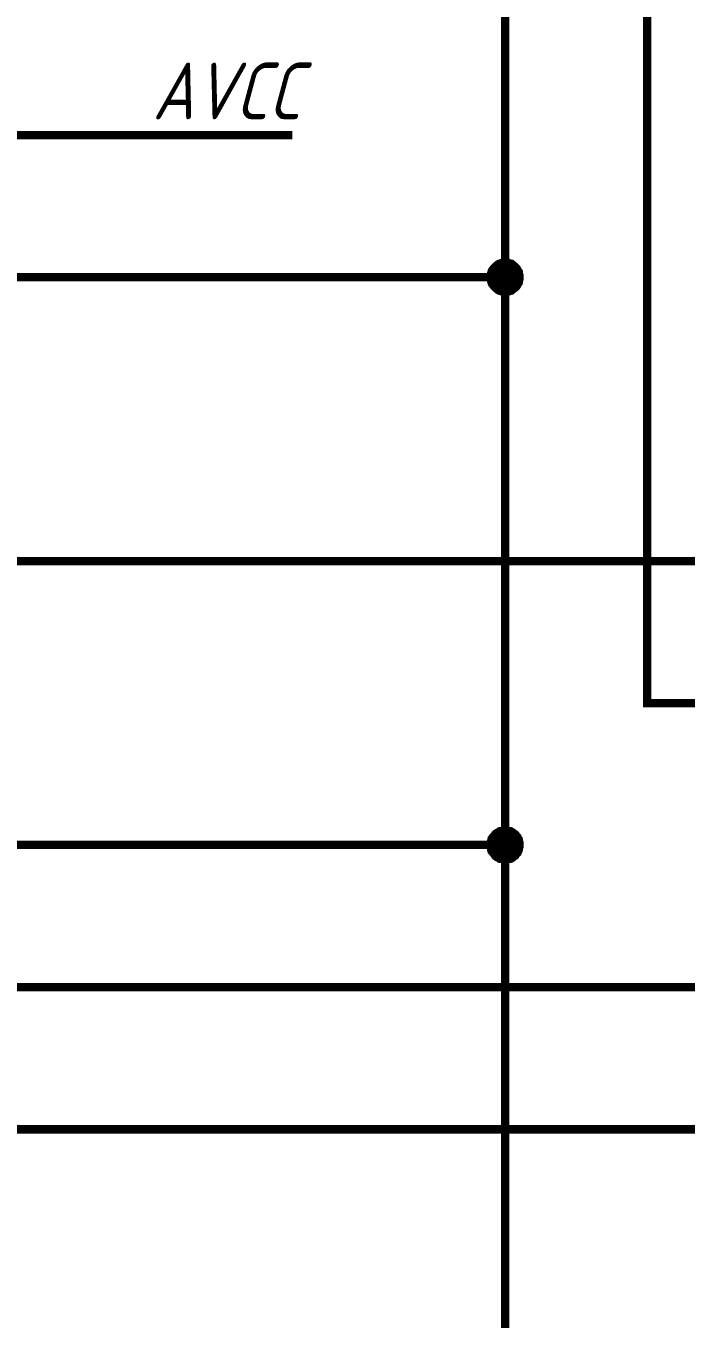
# Model space of a CAD drawing. Extents: x 260 to 1101, y 70 to 664.
# Drawn here: x 639.7 to 662.95, y 335.09 to 380.64 of the extents above; entities that cross this region are included whole.
import ezdxf

# ---------------------------------------------------------------- set-up
doc = ezdxf.new("R2010")
doc.units = 0
doc.header["$MEASUREMENT"] = 0
doc.layers.add('Sheet', color=255, linetype='CONTINUOUS')
doc.styles.add('GOST type A0', font='', dxfattribs={"oblique": 15, "height": 3.5})
doc.styles.get('GOST type A0').set_extended_font_data('GOST type A')

msp = doc.modelspace()

# ---------------------------------------------------------------- linework, layer by layer
at = {"layer": 'Sheet'}
for points, const_width in [([(569.112, 371.789), (569.112, 371.789), (566.612, 371.789), (566.612, 361.785), (741.551, 361.785), (741.551, 549.29), (766.536, 549.29)], 0.3), ([(569.127, 376.791), (569.127, 376.791), (561.612, 376.791), (561.612, 341.778), (746.551, 341.778), (746.551, 521.78), (844.005, 521.78), (844.005, 521.78)], 0.3), ([(844.005, 516.778), (844.005, 516.778), (731.551, 516.778), (731.551, 346.78), (551.612, 346.78), (551.612, 381.792), (569.127, 381.792), (569.127, 381.792)], 0.3), ([(656.582, 351.797), (634.081, 351.797), (556.612, 351.797), (556.612, 406.786), (569.112, 406.786), (569.112, 406.786)], 0.3), ([(919.006, 331.775), (926.49, 331.775), (926.49, 356.783), (661.582, 356.783), (661.582, 406.77), (619.097, 406.77)], 0.3), ([(679.066, 396.782), (656.582, 396.782), (656.582, 371.789), (656.582, 351.797), (656.582, 336.792)], 0.3), ([(619.097, 376.791), (619.097, 376.791), (649.081, 376.791)], 0.3), ([(656.069, 371.789), (656.069, 371.82), (656.069, 371.835), (656.069, 371.866), (656.085, 371.898), (656.085, 371.913), (656.1, 371.944), (656.1, 371.96), (656.116, 371.991), (656.116, 372.006), (656.131, 372.037), (656.147, 372.053), (656.162, 372.068), (656.178, 372.099), (656.193, 372.115), (656.209, 372.131), (656.224, 372.146), (656.24, 372.162), (656.255, 372.177), (656.271, 372.193), (656.302, 372.208), (656.318, 372.224), (656.333, 372.239), (656.364, 372.255), (656.38, 372.255), (656.411, 372.27), (656.426, 372.27), (656.457, 372.286), (656.473, 372.286), (656.504, 372.301), (656.535, 372.301), (656.55, 372.301), (656.582, 372.301)], 0.3), ([(656.069, 371.789), (656.069, 371.82), (656.069, 371.835), (656.069, 371.866), (656.085, 371.898), (656.085, 371.913), (656.1, 371.944), (656.1, 371.96), (656.116, 371.991), (656.116, 372.006), (656.131, 372.037), (656.147, 372.053), (656.162, 372.068), (656.178, 372.099), (656.193, 372.115), (656.209, 372.131), (656.224, 372.146), (656.24, 372.162), (656.255, 372.177), (656.271, 372.193), (656.302, 372.208), (656.318, 372.224), (656.333, 372.239), (656.364, 372.255), (656.38, 372.255), (656.411, 372.27), (656.426, 372.27), (656.457, 372.286), (656.473, 372.286), (656.504, 372.301), (656.535, 372.301), (656.55, 372.301), (656.582, 372.301)], 0.3), ([(656.069, 371.789), (656.069, 371.82), (656.069, 371.835), (656.069, 371.866), (656.085, 371.898), (656.085, 371.913), (656.1, 371.944), (656.1, 371.96), (656.116, 371.991), (656.116, 372.006), (656.131, 372.037), (656.147, 372.053), (656.162, 372.068), (656.178, 372.099), (656.193, 372.115), (656.209, 372.131), (656.224, 372.146), (656.24, 372.162), (656.255, 372.177), (656.271, 372.193), (656.302, 372.208), (656.318, 372.224), (656.333, 372.239), (656.364, 372.255), (656.38, 372.255), (656.411, 372.27), (656.426, 372.27), (656.457, 372.286), (656.473, 372.286), (656.504, 372.301), (656.535, 372.301), (656.55, 372.301), (656.582, 372.301)], 0.3), ([(656.069, 371.789), (656.069, 371.82), (656.069, 371.835), (656.069, 371.866), (656.085, 371.898), (656.085, 371.913), (656.1, 371.944), (656.1, 371.96), (656.116, 371.991), (656.116, 372.006), (656.131, 372.037), (656.147, 372.053), (656.162, 372.068), (656.178, 372.099), (656.193, 372.115), (656.209, 372.131), (656.224, 372.146), (656.24, 372.162), (656.255, 372.177), (656.271, 372.193), (656.302, 372.208), (656.318, 372.224), (656.333, 372.239), (656.364, 372.255), (656.38, 372.255), (656.411, 372.27), (656.426, 372.27), (656.457, 372.286), (656.473, 372.286), (656.504, 372.301), (656.535, 372.301), (656.55, 372.301), (656.582, 372.301)], 0.3), ([(656.069, 371.789), (656.069, 371.82), (656.069, 371.835), (656.069, 371.866), (656.085, 371.898), (656.085, 371.913), (656.1, 371.944), (656.1, 371.96), (656.116, 371.991), (656.116, 372.006), (656.131, 372.037), (656.147, 372.053), (656.162, 372.068), (656.178, 372.099), (656.193, 372.115), (656.209, 372.131), (656.224, 372.146), (656.24, 372.162), (656.255, 372.177), (656.271, 372.193), (656.302, 372.208), (656.318, 372.224), (656.333, 372.239), (656.364, 372.255), (656.38, 372.255), (656.411, 372.27), (656.426, 372.27), (656.457, 372.286), (656.473, 372.286), (656.504, 372.301), (656.535, 372.301), (656.55, 372.301), (656.582, 372.301)], 0.0991), ([(656.069, 371.789), (656.069, 371.82), (656.069, 371.835), (656.069, 371.866), (656.085, 371.898), (656.085, 371.913), (656.1, 371.944), (656.1, 371.96), (656.116, 371.991), (656.116, 372.006), (656.131, 372.037), (656.147, 372.053), (656.162, 372.068), (656.178, 372.099), (656.193, 372.115), (656.209, 372.131), (656.224, 372.146), (656.24, 372.162), (656.255, 372.177), (656.271, 372.193), (656.302, 372.208), (656.318, 372.224), (656.333, 372.239), (656.364, 372.255), (656.38, 372.255), (656.411, 372.27), (656.426, 372.27), (656.457, 372.286), (656.473, 372.286), (656.504, 372.301), (656.535, 372.301), (656.55, 372.301), (656.582, 372.301)], 0.0991), ([(656.069, 371.789), (656.069, 371.82), (656.069, 371.835), (656.069, 371.866), (656.085, 371.898), (656.085, 371.913), (656.1, 371.944), (656.1, 371.96), (656.116, 371.991), (656.116, 372.006), (656.131, 372.037), (656.147, 372.053), (656.162, 372.068), (656.178, 372.099), (656.193, 372.115), (656.209, 372.131), (656.224, 372.146), (656.24, 372.162), (656.255, 372.177), (656.271, 372.193), (656.302, 372.208), (656.318, 372.224), (656.333, 372.239), (656.364, 372.255), (656.38, 372.255), (656.411, 372.27), (656.426, 372.27), (656.457, 372.286), (656.473, 372.286), (656.504, 372.301), (656.535, 372.301), (656.55, 372.301), (656.582, 372.301)], 0.0991), ([(656.069, 371.789), (656.069, 371.82), (656.069, 371.835), (656.069, 371.866), (656.085, 371.898), (656.085, 371.913), (656.1, 371.944), (656.1, 371.96), (656.116, 371.991), (656.116, 372.006), (656.131, 372.037), (656.147, 372.053), (656.162, 372.068), (656.178, 372.099), (656.193, 372.115), (656.209, 372.131), (656.224, 372.146), (656.24, 372.162), (656.255, 372.177), (656.271, 372.193), (656.302, 372.208), (656.318, 372.224), (656.333, 372.239), (656.364, 372.255), (656.38, 372.255), (656.411, 372.27), (656.426, 372.27), (656.457, 372.286), (656.473, 372.286), (656.504, 372.301), (656.535, 372.301), (656.55, 372.301), (656.582, 372.301)], 0.0991), ([(656.582, 372.301), (656.582, 372.301)], 0.3), ([(656.582, 372.301), (656.613, 372.301), (656.628, 372.301), (656.659, 372.301), (656.69, 372.286), (656.706, 372.286), (656.737, 372.27), (656.752, 372.27), (656.783, 372.255), (656.799, 372.255), (656.814, 372.239), (656.846, 372.224), (656.861, 372.208), (656.877, 372.193), (656.892, 372.177), (656.923, 372.162), (656.939, 372.146), (656.954, 372.131), (656.97, 372.115), (656.985, 372.099), (657.001, 372.068), (657.001, 372.053), (657.016, 372.037), (657.032, 372.006), (657.047, 371.991), (657.047, 371.96), (657.063, 371.944), (657.063, 371.913), (657.063, 371.898), (657.078, 371.866), (657.078, 371.835), (657.078, 371.82), (657.078, 371.789)], 0.3), ([(656.582, 372.301), (656.582, 372.301)], 0.3), ([(656.582, 372.301), (656.613, 372.301), (656.628, 372.301), (656.659, 372.301), (656.69, 372.286), (656.706, 372.286), (656.737, 372.27), (656.752, 372.27), (656.783, 372.255), (656.799, 372.255), (656.814, 372.239), (656.846, 372.224), (656.861, 372.208), (656.877, 372.193), (656.892, 372.177), (656.923, 372.162), (656.939, 372.146), (656.954, 372.131), (656.97, 372.115), (656.985, 372.099), (657.001, 372.068), (657.001, 372.053), (657.016, 372.037), (657.032, 372.006), (657.047, 371.991), (657.047, 371.96), (657.063, 371.944), (657.063, 371.913), (657.063, 371.898), (657.078, 371.866), (657.078, 371.835), (657.078, 371.82), (657.078, 371.789)], 0.3), ([(656.582, 372.301), (656.582, 372.301)], 0.3), ([(656.582, 372.301), (656.613, 372.301), (656.628, 372.301), (656.659, 372.301), (656.69, 372.286), (656.706, 372.286), (656.737, 372.27), (656.752, 372.27), (656.783, 372.255), (656.799, 372.255), (656.814, 372.239), (656.846, 372.224), (656.861, 372.208), (656.877, 372.193), (656.892, 372.177), (656.923, 372.162), (656.939, 372.146), (656.954, 372.131), (656.97, 372.115), (656.985, 372.099), (657.001, 372.068), (657.001, 372.053), (657.016, 372.037), (657.032, 372.006), (657.047, 371.991), (657.047, 371.96), (657.063, 371.944), (657.063, 371.913), (657.063, 371.898), (657.078, 371.866), (657.078, 371.835), (657.078, 371.82), (657.078, 371.789)], 0.3), ([(656.582, 372.301), (656.582, 372.301)], 0.3), ([(656.582, 372.301), (656.613, 372.301), (656.628, 372.301), (656.659, 372.301), (656.69, 372.286), (656.706, 372.286), (656.737, 372.27), (656.752, 372.27), (656.783, 372.255), (656.799, 372.255), (656.814, 372.239), (656.846, 372.224), (656.861, 372.208), (656.877, 372.193), (656.892, 372.177), (656.923, 372.162), (656.939, 372.146), (656.954, 372.131), (656.97, 372.115), (656.985, 372.099), (657.001, 372.068), (657.001, 372.053), (657.016, 372.037), (657.032, 372.006), (657.047, 371.991), (657.047, 371.96), (657.063, 371.944), (657.063, 371.913), (657.063, 371.898), (657.078, 371.866), (657.078, 371.835), (657.078, 371.82), (657.078, 371.789)], 0.3), ([(656.582, 372.301), (656.582, 372.301)], 0.0991), ([(656.582, 372.301), (656.613, 372.301), (656.628, 372.301), (656.659, 372.301), (656.69, 372.286), (656.706, 372.286), (656.737, 372.27), (656.752, 372.27), (656.783, 372.255), (656.799, 372.255), (656.814, 372.239), (656.846, 372.224), (656.861, 372.208), (656.877, 372.193), (656.892, 372.177), (656.923, 372.162), (656.939, 372.146), (656.954, 372.131), (656.97, 372.115), (656.985, 372.099), (657.001, 372.068), (657.001, 372.053), (657.016, 372.037), (657.032, 372.006), (657.047, 371.991), (657.047, 371.96), (657.063, 371.944), (657.063, 371.913), (657.063, 371.898), (657.078, 371.866), (657.078, 371.835), (657.078, 371.82), (657.078, 371.789)], 0.0991), ([(656.582, 372.301), (656.582, 372.301)], 0.0991), ([(656.582, 372.301), (656.613, 372.301), (656.628, 372.301), (656.659, 372.301), (656.69, 372.286), (656.706, 372.286), (656.737, 372.27), (656.752, 372.27), (656.783, 372.255), (656.799, 372.255), (656.814, 372.239), (656.846, 372.224), (656.861, 372.208), (656.877, 372.193), (656.892, 372.177), (656.923, 372.162), (656.939, 372.146), (656.954, 372.131), (656.97, 372.115), (656.985, 372.099), (657.001, 372.068), (657.001, 372.053), (657.016, 372.037), (657.032, 372.006), (657.047, 371.991), (657.047, 371.96), (657.063, 371.944), (657.063, 371.913), (657.063, 371.898), (657.078, 371.866), (657.078, 371.835), (657.078, 371.82), (657.078, 371.789)], 0.0991), ([(656.582, 372.301), (656.582, 372.301)], 0.0991), ([(656.582, 372.301), (656.613, 372.301), (656.628, 372.301), (656.659, 372.301), (656.69, 372.286), (656.706, 372.286), (656.737, 372.27), (656.752, 372.27), (656.783, 372.255), (656.799, 372.255), (656.814, 372.239), (656.846, 372.224), (656.861, 372.208), (656.877, 372.193), (656.892, 372.177), (656.923, 372.162), (656.939, 372.146), (656.954, 372.131), (656.97, 372.115), (656.985, 372.099), (657.001, 372.068), (657.001, 372.053), (657.016, 372.037), (657.032, 372.006), (657.047, 371.991), (657.047, 371.96), (657.063, 371.944), (657.063, 371.913), (657.063, 371.898), (657.078, 371.866), (657.078, 371.835), (657.078, 371.82), (657.078, 371.789)], 0.0991), ([(656.582, 372.301), (656.582, 372.301)], 0.0991), ([(656.582, 372.301), (656.613, 372.301), (656.628, 372.301), (656.659, 372.301), (656.69, 372.286), (656.706, 372.286), (656.737, 372.27), (656.752, 372.27), (656.783, 372.255), (656.799, 372.255), (656.814, 372.239), (656.846, 372.224), (656.861, 372.208), (656.877, 372.193), (656.892, 372.177), (656.923, 372.162), (656.939, 372.146), (656.954, 372.131), (656.97, 372.115), (656.985, 372.099), (657.001, 372.068), (657.001, 372.053), (657.016, 372.037), (657.032, 372.006), (657.047, 371.991), (657.047, 371.96), (657.063, 371.944), (657.063, 371.913), (657.063, 371.898), (657.078, 371.866), (657.078, 371.835), (657.078, 371.82), (657.078, 371.789)], 0.0991), ([(619.097, 371.789), (619.097, 371.789), (656.582, 371.789)], 0.3), ([(656.582, 371.276), (656.55, 371.276), (656.535, 371.276), (656.504, 371.276), (656.473, 371.292), (656.457, 371.292), (656.426, 371.307), (656.411, 371.307), (656.38, 371.323), (656.364, 371.323), (656.333, 371.338), (656.318, 371.354), (656.302, 371.369), (656.271, 371.385), (656.255, 371.4), (656.24, 371.416), (656.224, 371.432), (656.209, 371.447), (656.193, 371.463), (656.178, 371.478), (656.162, 371.509), (656.147, 371.525), (656.131, 371.54), (656.116, 371.571), (656.116, 371.587), (656.1, 371.618), (656.1, 371.633), (656.085, 371.665), (656.085, 371.68), (656.069, 371.711), (656.069, 371.742), (656.069, 371.758), (656.069, 371.789)], 0.3), ([(656.069, 371.789), (656.069, 371.789)], 0.3), ([(656.582, 371.276), (656.55, 371.276), (656.535, 371.276), (656.504, 371.276), (656.473, 371.292), (656.457, 371.292), (656.426, 371.307), (656.411, 371.307), (656.38, 371.323), (656.364, 371.323), (656.333, 371.338), (656.318, 371.354), (656.302, 371.369), (656.271, 371.385), (656.255, 371.4), (656.24, 371.416), (656.224, 371.432), (656.209, 371.447), (656.193, 371.463), (656.178, 371.478), (656.162, 371.509), (656.147, 371.525), (656.131, 371.54), (656.116, 371.571), (656.116, 371.587), (656.1, 371.618), (656.1, 371.633), (656.085, 371.665), (656.085, 371.68), (656.069, 371.711), (656.069, 371.742), (656.069, 371.758), (656.069, 371.789)], 0.3), ([(656.069, 371.789), (656.069, 371.789)], 0.3), ([(656.582, 371.276), (656.55, 371.276), (656.535, 371.276), (656.504, 371.276), (656.473, 371.292), (656.457, 371.292), (656.426, 371.307), (656.411, 371.307), (656.38, 371.323), (656.364, 371.323), (656.333, 371.338), (656.318, 371.354), (656.302, 371.369), (656.271, 371.385), (656.255, 371.4), (656.24, 371.416), (656.224, 371.432), (656.209, 371.447), (656.193, 371.463), (656.178, 371.478), (656.162, 371.509), (656.147, 371.525), (656.131, 371.54), (656.116, 371.571), (656.116, 371.587), (656.1, 371.618), (656.1, 371.633), (656.085, 371.665), (656.085, 371.68), (656.069, 371.711), (656.069, 371.742), (656.069, 371.758), (656.069, 371.789)], 0.3), ([(656.069, 371.789), (656.069, 371.789)], 0.3), ([(656.582, 371.276), (656.55, 371.276), (656.535, 371.276), (656.504, 371.276), (656.473, 371.292), (656.457, 371.292), (656.426, 371.307), (656.411, 371.307), (656.38, 371.323), (656.364, 371.323), (656.333, 371.338), (656.318, 371.354), (656.302, 371.369), (656.271, 371.385), (656.255, 371.4), (656.24, 371.416), (656.224, 371.432), (656.209, 371.447), (656.193, 371.463), (656.178, 371.478), (656.162, 371.509), (656.147, 371.525), (656.131, 371.54), (656.116, 371.571), (656.116, 371.587), (656.1, 371.618), (656.1, 371.633), (656.085, 371.665), (656.085, 371.68), (656.069, 371.711), (656.069, 371.742), (656.069, 371.758), (656.069, 371.789)], 0.3), ([(656.069, 371.789), (656.069, 371.789)], 0.3), ([(656.582, 371.276), (656.55, 371.276), (656.535, 371.276), (656.504, 371.276), (656.473, 371.292), (656.457, 371.292), (656.426, 371.307), (656.411, 371.307), (656.38, 371.323), (656.364, 371.323), (656.333, 371.338), (656.318, 371.354), (656.302, 371.369), (656.271, 371.385), (656.255, 371.4), (656.24, 371.416), (656.224, 371.432), (656.209, 371.447), (656.193, 371.463), (656.178, 371.478), (656.162, 371.509), (656.147, 371.525), (656.131, 371.54), (656.116, 371.571), (656.116, 371.587), (656.1, 371.618), (656.1, 371.633), (656.085, 371.665), (656.085, 371.68), (656.069, 371.711), (656.069, 371.742), (656.069, 371.758), (656.069, 371.789)], 0.0991), ([(656.069, 371.789), (656.069, 371.789)], 0.0991), ([(656.582, 371.276), (656.55, 371.276), (656.535, 371.276), (656.504, 371.276), (656.473, 371.292), (656.457, 371.292), (656.426, 371.307), (656.411, 371.307), (656.38, 371.323), (656.364, 371.323), (656.333, 371.338), (656.318, 371.354), (656.302, 371.369), (656.271, 371.385), (656.255, 371.4), (656.24, 371.416), (656.224, 371.432), (656.209, 371.447), (656.193, 371.463), (656.178, 371.478), (656.162, 371.509), (656.147, 371.525), (656.131, 371.54), (656.116, 371.571), (656.116, 371.587), (656.1, 371.618), (656.1, 371.633), (656.085, 371.665), (656.085, 371.68), (656.069, 371.711), (656.069, 371.742), (656.069, 371.758), (656.069, 371.789)], 0.0991), ([(656.069, 371.789), (656.069, 371.789)], 0.0991), ([(656.582, 371.276), (656.55, 371.276), (656.535, 371.276), (656.504, 371.276), (656.473, 371.292), (656.457, 371.292), (656.426, 371.307), (656.411, 371.307), (656.38, 371.323), (656.364, 371.323), (656.333, 371.338), (656.318, 371.354), (656.302, 371.369), (656.271, 371.385), (656.255, 371.4), (656.24, 371.416), (656.224, 371.432), (656.209, 371.447), (656.193, 371.463), (656.178, 371.478), (656.162, 371.509), (656.147, 371.525), (656.131, 371.54), (656.116, 371.571), (656.116, 371.587), (656.1, 371.618), (656.1, 371.633), (656.085, 371.665), (656.085, 371.68), (656.069, 371.711), (656.069, 371.742), (656.069, 371.758), (656.069, 371.789)], 0.0991), ([(656.069, 371.789), (656.069, 371.789)], 0.0991), ([(656.582, 371.276), (656.55, 371.276), (656.535, 371.276), (656.504, 371.276), (656.473, 371.292), (656.457, 371.292), (656.426, 371.307), (656.411, 371.307), (656.38, 371.323), (656.364, 371.323), (656.333, 371.338), (656.318, 371.354), (656.302, 371.369), (656.271, 371.385), (656.255, 371.4), (656.24, 371.416), (656.224, 371.432), (656.209, 371.447), (656.193, 371.463), (656.178, 371.478), (656.162, 371.509), (656.147, 371.525), (656.131, 371.54), (656.116, 371.571), (656.116, 371.587), (656.1, 371.618), (656.1, 371.633), (656.085, 371.665), (656.085, 371.68), (656.069, 371.711), (656.069, 371.742), (656.069, 371.758), (656.069, 371.789)], 0.0991), ([(656.069, 371.789), (656.069, 371.789)], 0.0991), ([(657.078, 371.789), (657.078, 371.758), (657.078, 371.742), (657.078, 371.711), (657.063, 371.68), (657.063, 371.665), (657.063, 371.633), (657.047, 371.618), (657.047, 371.587), (657.032, 371.571), (657.016, 371.54), (657.001, 371.525), (657.001, 371.509), (656.985, 371.478), (656.97, 371.463), (656.954, 371.447), (656.939, 371.432), (656.923, 371.416), (656.892, 371.4), (656.877, 371.385), (656.861, 371.369), (656.846, 371.354), (656.814, 371.338), (656.799, 371.323), (656.783, 371.323), (656.752, 371.307), (656.737, 371.307), (656.706, 371.292), (656.69, 371.292), (656.659, 371.276), (656.628, 371.276), (656.613, 371.276), (656.582, 371.276)], 0.3), ([(657.078, 371.789), (657.078, 371.758), (657.078, 371.742), (657.078, 371.711), (657.063, 371.68), (657.063, 371.665), (657.063, 371.633), (657.047, 371.618), (657.047, 371.587), (657.032, 371.571), (657.016, 371.54), (657.001, 371.525), (657.001, 371.509), (656.985, 371.478), (656.97, 371.463), (656.954, 371.447), (656.939, 371.432), (656.923, 371.416), (656.892, 371.4), (656.877, 371.385), (656.861, 371.369), (656.846, 371.354), (656.814, 371.338), (656.799, 371.323), (656.783, 371.323), (656.752, 371.307), (656.737, 371.307), (656.706, 371.292), (656.69, 371.292), (656.659, 371.276), (656.628, 371.276), (656.613, 371.276), (656.582, 371.276)], 0.3), ([(657.078, 371.789), (657.078, 371.758), (657.078, 371.742), (657.078, 371.711), (657.063, 371.68), (657.063, 371.665), (657.063, 371.633), (657.047, 371.618), (657.047, 371.587), (657.032, 371.571), (657.016, 371.54), (657.001, 371.525), (657.001, 371.509), (656.985, 371.478), (656.97, 371.463), (656.954, 371.447), (656.939, 371.432), (656.923, 371.416), (656.892, 371.4), (656.877, 371.385), (656.861, 371.369), (656.846, 371.354), (656.814, 371.338), (656.799, 371.323), (656.783, 371.323), (656.752, 371.307), (656.737, 371.307), (656.706, 371.292), (656.69, 371.292), (656.659, 371.276), (656.628, 371.276), (656.613, 371.276), (656.582, 371.276)], 0.3), ([(657.078, 371.789), (657.078, 371.758), (657.078, 371.742), (657.078, 371.711), (657.063, 371.68), (657.063, 371.665), (657.063, 371.633), (657.047, 371.618), (657.047, 371.587), (657.032, 371.571), (657.016, 371.54), (657.001, 371.525), (657.001, 371.509), (656.985, 371.478), (656.97, 371.463), (656.954, 371.447), (656.939, 371.432), (656.923, 371.416), (656.892, 371.4), (656.877, 371.385), (656.861, 371.369), (656.846, 371.354), (656.814, 371.338), (656.799, 371.323), (656.783, 371.323), (656.752, 371.307), (656.737, 371.307), (656.706, 371.292), (656.69, 371.292), (656.659, 371.276), (656.628, 371.276), (656.613, 371.276), (656.582, 371.276)], 0.3), ([(657.078, 371.789), (657.078, 371.758), (657.078, 371.742), (657.078, 371.711), (657.063, 371.68), (657.063, 371.665), (657.063, 371.633), (657.047, 371.618), (657.047, 371.587), (657.032, 371.571), (657.016, 371.54), (657.001, 371.525), (657.001, 371.509), (656.985, 371.478), (656.97, 371.463), (656.954, 371.447), (656.939, 371.432), (656.923, 371.416), (656.892, 371.4), (656.877, 371.385), (656.861, 371.369), (656.846, 371.354), (656.814, 371.338), (656.799, 371.323), (656.783, 371.323), (656.752, 371.307), (656.737, 371.307), (656.706, 371.292), (656.69, 371.292), (656.659, 371.276), (656.628, 371.276), (656.613, 371.276), (656.582, 371.276)], 0.0991), ([(657.078, 371.789), (657.078, 371.758), (657.078, 371.742), (657.078, 371.711), (657.063, 371.68), (657.063, 371.665), (657.063, 371.633), (657.047, 371.618), (657.047, 371.587), (657.032, 371.571), (657.016, 371.54), (657.001, 371.525), (657.001, 371.509), (656.985, 371.478), (656.97, 371.463), (656.954, 371.447), (656.939, 371.432), (656.923, 371.416), (656.892, 371.4), (656.877, 371.385), (656.861, 371.369), (656.846, 371.354), (656.814, 371.338), (656.799, 371.323), (656.783, 371.323), (656.752, 371.307), (656.737, 371.307), (656.706, 371.292), (656.69, 371.292), (656.659, 371.276), (656.628, 371.276), (656.613, 371.276), (656.582, 371.276)], 0.0991), ([(657.078, 371.789), (657.078, 371.758), (657.078, 371.742), (657.078, 371.711), (657.063, 371.68), (657.063, 371.665), (657.063, 371.633), (657.047, 371.618), (657.047, 371.587), (657.032, 371.571), (657.016, 371.54), (657.001, 371.525), (657.001, 371.509), (656.985, 371.478), (656.97, 371.463), (656.954, 371.447), (656.939, 371.432), (656.923, 371.416), (656.892, 371.4), (656.877, 371.385), (656.861, 371.369), (656.846, 371.354), (656.814, 371.338), (656.799, 371.323), (656.783, 371.323), (656.752, 371.307), (656.737, 371.307), (656.706, 371.292), (656.69, 371.292), (656.659, 371.276), (656.628, 371.276), (656.613, 371.276), (656.582, 371.276)], 0.0991), ([(657.078, 371.789), (657.078, 371.758), (657.078, 371.742), (657.078, 371.711), (657.063, 371.68), (657.063, 371.665), (657.063, 371.633), (657.047, 371.618), (657.047, 371.587), (657.032, 371.571), (657.016, 371.54), (657.001, 371.525), (657.001, 371.509), (656.985, 371.478), (656.97, 371.463), (656.954, 371.447), (656.939, 371.432), (656.923, 371.416), (656.892, 371.4), (656.877, 371.385), (656.861, 371.369), (656.846, 371.354), (656.814, 371.338), (656.799, 371.323), (656.783, 371.323), (656.752, 371.307), (656.737, 371.307), (656.706, 371.292), (656.69, 371.292), (656.659, 371.276), (656.628, 371.276), (656.613, 371.276), (656.582, 371.276)], 0.0991), ([(657.078, 371.789), (657.078, 371.789), (657.078, 371.789), (657.078, 371.789), (657.078, 371.789), (657.078, 371.789), (657.078, 371.789), (657.078, 371.789), (657.078, 371.789), (657.078, 371.789), (657.078, 371.789), (657.078, 371.789), (657.078, 371.789), (657.078, 371.789), (657.078, 371.789), (657.078, 371.789), (657.078, 371.789), (657.078, 371.789), (657.078, 371.789), (657.078, 371.789), (657.078, 371.789), (657.078, 371.789), (657.078, 371.789), (657.078, 371.789), (657.078, 371.789), (657.078, 371.789), (657.078, 371.789), (657.078, 371.789), (657.078, 371.789), (657.078, 371.789), (657.078, 371.789), (657.078, 371.789), (657.078, 371.789)], 0.3), ([(657.078, 371.789), (657.078, 371.789)], 0.3), ([(657.078, 371.789), (657.078, 371.789), (657.078, 371.789), (657.078, 371.789), (657.078, 371.789), (657.078, 371.789), (657.078, 371.789), (657.078, 371.789), (657.078, 371.789), (657.078, 371.789), (657.078, 371.789), (657.078, 371.789), (657.078, 371.789), (657.078, 371.789), (657.078, 371.789), (657.078, 371.789), (657.078, 371.789), (657.078, 371.789), (657.078, 371.789), (657.078, 371.789), (657.078, 371.789), (657.078, 371.789), (657.078, 371.789), (657.078, 371.789), (657.078, 371.789), (657.078, 371.789), (657.078, 371.789), (657.078, 371.789), (657.078, 371.789), (657.078, 371.789), (657.078, 371.789), (657.078, 371.789), (657.078, 371.789)], 0.3), ([(657.078, 371.789), (657.078, 371.789)], 0.3), ([(657.078, 371.789), (657.078, 371.789), (657.078, 371.789), (657.078, 371.789), (657.078, 371.789), (657.078, 371.789), (657.078, 371.789), (657.078, 371.789), (657.078, 371.789), (657.078, 371.789), (657.078, 371.789), (657.078, 371.789), (657.078, 371.789), (657.078, 371.789), (657.078, 371.789), (657.078, 371.789), (657.078, 371.789), (657.078, 371.789), (657.078, 371.789), (657.078, 371.789), (657.078, 371.789), (657.078, 371.789), (657.078, 371.789), (657.078, 371.789), (657.078, 371.789), (657.078, 371.789), (657.078, 371.789), (657.078, 371.789), (657.078, 371.789), (657.078, 371.789), (657.078, 371.789), (657.078, 371.789), (657.078, 371.789)], 0.3), ([(657.078, 371.789), (657.078, 371.789)], 0.3), ([(657.078, 371.789), (657.078, 371.789), (657.078, 371.789), (657.078, 371.789), (657.078, 371.789), (657.078, 371.789), (657.078, 371.789), (657.078, 371.789), (657.078, 371.789), (657.078, 371.789), (657.078, 371.789), (657.078, 371.789), (657.078, 371.789), (657.078, 371.789), (657.078, 371.789), (657.078, 371.789), (657.078, 371.789), (657.078, 371.789), (657.078, 371.789), (657.078, 371.789), (657.078, 371.789), (657.078, 371.789), (657.078, 371.789), (657.078, 371.789), (657.078, 371.789), (657.078, 371.789), (657.078, 371.789), (657.078, 371.789), (657.078, 371.789), (657.078, 371.789), (657.078, 371.789), (657.078, 371.789), (657.078, 371.789)], 0.3), ([(657.078, 371.789), (657.078, 371.789)], 0.3), ([(657.078, 371.789), (657.078, 371.789), (657.078, 371.789), (657.078, 371.789), (657.078, 371.789), (657.078, 371.789), (657.078, 371.789), (657.078, 371.789), (657.078, 371.789), (657.078, 371.789), (657.078, 371.789), (657.078, 371.789), (657.078, 371.789), (657.078, 371.789), (657.078, 371.789), (657.078, 371.789), (657.078, 371.789), (657.078, 371.789), (657.078, 371.789), (657.078, 371.789), (657.078, 371.789), (657.078, 371.789), (657.078, 371.789), (657.078, 371.789), (657.078, 371.789), (657.078, 371.789), (657.078, 371.789), (657.078, 371.789), (657.078, 371.789), (657.078, 371.789), (657.078, 371.789), (657.078, 371.789), (657.078, 371.789)], 0.0991), ([(657.078, 371.789), (657.078, 371.789)], 0.0991), ([(657.078, 371.789), (657.078, 371.789), (657.078, 371.789), (657.078, 371.789), (657.078, 371.789), (657.078, 371.789), (657.078, 371.789), (657.078, 371.789), (657.078, 371.789), (657.078, 371.789), (657.078, 371.789), (657.078, 371.789), (657.078, 371.789), (657.078, 371.789), (657.078, 371.789), (657.078, 371.789), (657.078, 371.789), (657.078, 371.789), (657.078, 371.789), (657.078, 371.789), (657.078, 371.789), (657.078, 371.789), (657.078, 371.789), (657.078, 371.789), (657.078, 371.789), (657.078, 371.789), (657.078, 371.789), (657.078, 371.789), (657.078, 371.789), (657.078, 371.789), (657.078, 371.789), (657.078, 371.789), (657.078, 371.789)], 0.0991), ([(657.078, 371.789), (657.078, 371.789)], 0.0991), ([(657.078, 371.789), (657.078, 371.789), (657.078, 371.789), (657.078, 371.789), (657.078, 371.789), (657.078, 371.789), (657.078, 371.789), (657.078, 371.789), (657.078, 371.789), (657.078, 371.789), (657.078, 371.789), (657.078, 371.789), (657.078, 371.789), (657.078, 371.789), (657.078, 371.789), (657.078, 371.789), (657.078, 371.789), (657.078, 371.789), (657.078, 371.789), (657.078, 371.789), (657.078, 371.789), (657.078, 371.789), (657.078, 371.789), (657.078, 371.789), (657.078, 371.789), (657.078, 371.789), (657.078, 371.789), (657.078, 371.789), (657.078, 371.789), (657.078, 371.789), (657.078, 371.789), (657.078, 371.789), (657.078, 371.789)], 0.0991), ([(657.078, 371.789), (657.078, 371.789)], 0.0991), ([(657.078, 371.789), (657.078, 371.789), (657.078, 371.789), (657.078, 371.789), (657.078, 371.789), (657.078, 371.789), (657.078, 371.789), (657.078, 371.789), (657.078, 371.789), (657.078, 371.789), (657.078, 371.789), (657.078, 371.789), (657.078, 371.789), (657.078, 371.789), (657.078, 371.789), (657.078, 371.789), (657.078, 371.789), (657.078, 371.789), (657.078, 371.789), (657.078, 371.789), (657.078, 371.789), (657.078, 371.789), (657.078, 371.789), (657.078, 371.789), (657.078, 371.789), (657.078, 371.789), (657.078, 371.789), (657.078, 371.789), (657.078, 371.789), (657.078, 371.789), (657.078, 371.789), (657.078, 371.789), (657.078, 371.789)], 0.0991), ([(657.078, 371.789), (657.078, 371.789)], 0.0991), ([(656.069, 351.797), (656.069, 351.828), (656.069, 351.844), (656.069, 351.875), (656.085, 351.906), (656.085, 351.922), (656.1, 351.953), (656.1, 351.968), (656.116, 351.999), (656.116, 352.015), (656.131, 352.03), (656.147, 352.061), (656.162, 352.077), (656.178, 352.092), (656.193, 352.108), (656.209, 352.139), (656.224, 352.155), (656.24, 352.17), (656.255, 352.186), (656.271, 352.201), (656.302, 352.217), (656.318, 352.217), (656.333, 352.232), (656.364, 352.248), (656.38, 352.263), (656.411, 352.263), (656.426, 352.279), (656.457, 352.279), (656.473, 352.279), (656.504, 352.294), (656.535, 352.294), (656.55, 352.294), (656.582, 352.294)], 0.3), ([(656.069, 351.797), (656.069, 351.828), (656.069, 351.844), (656.069, 351.875), (656.085, 351.906), (656.085, 351.922), (656.1, 351.953), (656.1, 351.968), (656.116, 351.999), (656.116, 352.015), (656.131, 352.03), (656.147, 352.061), (656.162, 352.077), (656.178, 352.092), (656.193, 352.108), (656.209, 352.139), (656.224, 352.155), (656.24, 352.17), (656.255, 352.186), (656.271, 352.201), (656.302, 352.217), (656.318, 352.217), (656.333, 352.232), (656.364, 352.248), (656.38, 352.263), (656.411, 352.263), (656.426, 352.279), (656.457, 352.279), (656.473, 352.279), (656.504, 352.294), (656.535, 352.294), (656.55, 352.294), (656.582, 352.294)], 0.3), ([(656.069, 351.797), (656.069, 351.828), (656.069, 351.844), (656.069, 351.875), (656.085, 351.906), (656.085, 351.922), (656.1, 351.953), (656.1, 351.968), (656.116, 351.999), (656.116, 352.015), (656.131, 352.03), (656.147, 352.061), (656.162, 352.077), (656.178, 352.092), (656.193, 352.108), (656.209, 352.139), (656.224, 352.155), (656.24, 352.17), (656.255, 352.186), (656.271, 352.201), (656.302, 352.217), (656.318, 352.217), (656.333, 352.232), (656.364, 352.248), (656.38, 352.263), (656.411, 352.263), (656.426, 352.279), (656.457, 352.279), (656.473, 352.279), (656.504, 352.294), (656.535, 352.294), (656.55, 352.294), (656.582, 352.294)], 0.3), ([(656.069, 351.797), (656.069, 351.828), (656.069, 351.844), (656.069, 351.875), (656.085, 351.906), (656.085, 351.922), (656.1, 351.953), (656.1, 351.968), (656.116, 351.999), (656.116, 352.015), (656.131, 352.03), (656.147, 352.061), (656.162, 352.077), (656.178, 352.092), (656.193, 352.108), (656.209, 352.139), (656.224, 352.155), (656.24, 352.17), (656.255, 352.186), (656.271, 352.201), (656.302, 352.217), (656.318, 352.217), (656.333, 352.232), (656.364, 352.248), (656.38, 352.263), (656.411, 352.263), (656.426, 352.279), (656.457, 352.279), (656.473, 352.279), (656.504, 352.294), (656.535, 352.294), (656.55, 352.294), (656.582, 352.294)], 0.3), ([(656.069, 351.797), (656.069, 351.828), (656.069, 351.844), (656.069, 351.875), (656.085, 351.906), (656.085, 351.922), (656.1, 351.953), (656.1, 351.968), (656.116, 351.999), (656.116, 352.015), (656.131, 352.03), (656.147, 352.061), (656.162, 352.077), (656.178, 352.092), (656.193, 352.108), (656.209, 352.139), (656.224, 352.155), (656.24, 352.17), (656.255, 352.186), (656.271, 352.201), (656.302, 352.217), (656.318, 352.217), (656.333, 352.232), (656.364, 352.248), (656.38, 352.263), (656.411, 352.263), (656.426, 352.279), (656.457, 352.279), (656.473, 352.279), (656.504, 352.294), (656.535, 352.294), (656.55, 352.294), (656.582, 352.294)], 0.0991), ([(656.069, 351.797), (656.069, 351.828), (656.069, 351.844), (656.069, 351.875), (656.085, 351.906), (656.085, 351.922), (656.1, 351.953), (656.1, 351.968), (656.116, 351.999), (656.116, 352.015), (656.131, 352.03), (656.147, 352.061), (656.162, 352.077), (656.178, 352.092), (656.193, 352.108), (656.209, 352.139), (656.224, 352.155), (656.24, 352.17), (656.255, 352.186), (656.271, 352.201), (656.302, 352.217), (656.318, 352.217), (656.333, 352.232), (656.364, 352.248), (656.38, 352.263), (656.411, 352.263), (656.426, 352.279), (656.457, 352.279), (656.473, 352.279), (656.504, 352.294), (656.535, 352.294), (656.55, 352.294), (656.582, 352.294)], 0.0991), ([(656.069, 351.797), (656.069, 351.828), (656.069, 351.844), (656.069, 351.875), (656.085, 351.906), (656.085, 351.922), (656.1, 351.953), (656.1, 351.968), (656.116, 351.999), (656.116, 352.015), (656.131, 352.03), (656.147, 352.061), (656.162, 352.077), (656.178, 352.092), (656.193, 352.108), (656.209, 352.139), (656.224, 352.155), (656.24, 352.17), (656.255, 352.186), (656.271, 352.201), (656.302, 352.217), (656.318, 352.217), (656.333, 352.232), (656.364, 352.248), (656.38, 352.263), (656.411, 352.263), (656.426, 352.279), (656.457, 352.279), (656.473, 352.279), (656.504, 352.294), (656.535, 352.294), (656.55, 352.294), (656.582, 352.294)], 0.0991), ([(656.069, 351.797), (656.069, 351.828), (656.069, 351.844), (656.069, 351.875), (656.085, 351.906), (656.085, 351.922), (656.1, 351.953), (656.1, 351.968), (656.116, 351.999), (656.116, 352.015), (656.131, 352.03), (656.147, 352.061), (656.162, 352.077), (656.178, 352.092), (656.193, 352.108), (656.209, 352.139), (656.224, 352.155), (656.24, 352.17), (656.255, 352.186), (656.271, 352.201), (656.302, 352.217), (656.318, 352.217), (656.333, 352.232), (656.364, 352.248), (656.38, 352.263), (656.411, 352.263), (656.426, 352.279), (656.457, 352.279), (656.473, 352.279), (656.504, 352.294), (656.535, 352.294), (656.55, 352.294), (656.582, 352.294)], 0.0991), ([(656.582, 352.294), (656.582, 352.294)], 0.3), ([(656.582, 352.294), (656.613, 352.294), (656.628, 352.294), (656.659, 352.294), (656.69, 352.279), (656.706, 352.279), (656.737, 352.279), (656.752, 352.263), (656.783, 352.263), (656.799, 352.248), (656.814, 352.232), (656.846, 352.217), (656.861, 352.217), (656.877, 352.201), (656.892, 352.186), (656.923, 352.17), (656.939, 352.155), (656.954, 352.139), (656.97, 352.108), (656.985, 352.092), (657.001, 352.077), (657.001, 352.061), (657.016, 352.03), (657.032, 352.015), (657.047, 351.999), (657.047, 351.968), (657.063, 351.953), (657.063, 351.922), (657.063, 351.906), (657.078, 351.875), (657.078, 351.844), (657.078, 351.828), (657.078, 351.797)], 0.3), ([(656.582, 352.294), (656.582, 352.294)], 0.3), ([(656.582, 352.294), (656.613, 352.294), (656.628, 352.294), (656.659, 352.294), (656.69, 352.279), (656.706, 352.279), (656.737, 352.279), (656.752, 352.263), (656.783, 352.263), (656.799, 352.248), (656.814, 352.232), (656.846, 352.217), (656.861, 352.217), (656.877, 352.201), (656.892, 352.186), (656.923, 352.17), (656.939, 352.155), (656.954, 352.139), (656.97, 352.108), (656.985, 352.092), (657.001, 352.077), (657.001, 352.061), (657.016, 352.03), (657.032, 352.015), (657.047, 351.999), (657.047, 351.968), (657.063, 351.953), (657.063, 351.922), (657.063, 351.906), (657.078, 351.875), (657.078, 351.844), (657.078, 351.828), (657.078, 351.797)], 0.3), ([(656.582, 352.294), (656.582, 352.294)], 0.3), ([(656.582, 352.294), (656.613, 352.294), (656.628, 352.294), (656.659, 352.294), (656.69, 352.279), (656.706, 352.279), (656.737, 352.279), (656.752, 352.263), (656.783, 352.263), (656.799, 352.248), (656.814, 352.232), (656.846, 352.217), (656.861, 352.217), (656.877, 352.201), (656.892, 352.186), (656.923, 352.17), (656.939, 352.155), (656.954, 352.139), (656.97, 352.108), (656.985, 352.092), (657.001, 352.077), (657.001, 352.061), (657.016, 352.03), (657.032, 352.015), (657.047, 351.999), (657.047, 351.968), (657.063, 351.953), (657.063, 351.922), (657.063, 351.906), (657.078, 351.875), (657.078, 351.844), (657.078, 351.828), (657.078, 351.797)], 0.3), ([(656.582, 352.294), (656.582, 352.294)], 0.3), ([(656.582, 352.294), (656.613, 352.294), (656.628, 352.294), (656.659, 352.294), (656.69, 352.279), (656.706, 352.279), (656.737, 352.279), (656.752, 352.263), (656.783, 352.263), (656.799, 352.248), (656.814, 352.232), (656.846, 352.217), (656.861, 352.217), (656.877, 352.201), (656.892, 352.186), (656.923, 352.17), (656.939, 352.155), (656.954, 352.139), (656.97, 352.108), (656.985, 352.092), (657.001, 352.077), (657.001, 352.061), (657.016, 352.03), (657.032, 352.015), (657.047, 351.999), (657.047, 351.968), (657.063, 351.953), (657.063, 351.922), (657.063, 351.906), (657.078, 351.875), (657.078, 351.844), (657.078, 351.828), (657.078, 351.797)], 0.3), ([(656.582, 352.294), (656.582, 352.294)], 0.0991), ([(656.582, 352.294), (656.613, 352.294), (656.628, 352.294), (656.659, 352.294), (656.69, 352.279), (656.706, 352.279), (656.737, 352.279), (656.752, 352.263), (656.783, 352.263), (656.799, 352.248), (656.814, 352.232), (656.846, 352.217), (656.861, 352.217), (656.877, 352.201), (656.892, 352.186), (656.923, 352.17), (656.939, 352.155), (656.954, 352.139), (656.97, 352.108), (656.985, 352.092), (657.001, 352.077), (657.001, 352.061), (657.016, 352.03), (657.032, 352.015), (657.047, 351.999), (657.047, 351.968), (657.063, 351.953), (657.063, 351.922), (657.063, 351.906), (657.078, 351.875), (657.078, 351.844), (657.078, 351.828), (657.078, 351.797)], 0.0991), ([(656.582, 352.294), (656.582, 352.294)], 0.0991), ([(656.582, 352.294), (656.613, 352.294), (656.628, 352.294), (656.659, 352.294), (656.69, 352.279), (656.706, 352.279), (656.737, 352.279), (656.752, 352.263), (656.783, 352.263), (656.799, 352.248), (656.814, 352.232), (656.846, 352.217), (656.861, 352.217), (656.877, 352.201), (656.892, 352.186), (656.923, 352.17), (656.939, 352.155), (656.954, 352.139), (656.97, 352.108), (656.985, 352.092), (657.001, 352.077), (657.001, 352.061), (657.016, 352.03), (657.032, 352.015), (657.047, 351.999), (657.047, 351.968), (657.063, 351.953), (657.063, 351.922), (657.063, 351.906), (657.078, 351.875), (657.078, 351.844), (657.078, 351.828), (657.078, 351.797)], 0.0991), ([(656.582, 352.294), (656.582, 352.294)], 0.0991), ([(656.582, 352.294), (656.613, 352.294), (656.628, 352.294), (656.659, 352.294), (656.69, 352.279), (656.706, 352.279), (656.737, 352.279), (656.752, 352.263), (656.783, 352.263), (656.799, 352.248), (656.814, 352.232), (656.846, 352.217), (656.861, 352.217), (656.877, 352.201), (656.892, 352.186), (656.923, 352.17), (656.939, 352.155), (656.954, 352.139), (656.97, 352.108), (656.985, 352.092), (657.001, 352.077), (657.001, 352.061), (657.016, 352.03), (657.032, 352.015), (657.047, 351.999), (657.047, 351.968), (657.063, 351.953), (657.063, 351.922), (657.063, 351.906), (657.078, 351.875), (657.078, 351.844), (657.078, 351.828), (657.078, 351.797)], 0.0991), ([(656.582, 352.294), (656.582, 352.294)], 0.0991), ([(656.582, 352.294), (656.613, 352.294), (656.628, 352.294), (656.659, 352.294), (656.69, 352.279), (656.706, 352.279), (656.737, 352.279), (656.752, 352.263), (656.783, 352.263), (656.799, 352.248), (656.814, 352.232), (656.846, 352.217), (656.861, 352.217), (656.877, 352.201), (656.892, 352.186), (656.923, 352.17), (656.939, 352.155), (656.954, 352.139), (656.97, 352.108), (656.985, 352.092), (657.001, 352.077), (657.001, 352.061), (657.016, 352.03), (657.032, 352.015), (657.047, 351.999), (657.047, 351.968), (657.063, 351.953), (657.063, 351.922), (657.063, 351.906), (657.078, 351.875), (657.078, 351.844), (657.078, 351.828), (657.078, 351.797)], 0.0991), ([(656.582, 351.285), (656.55, 351.285), (656.535, 351.285), (656.504, 351.285), (656.473, 351.3), (656.457, 351.3), (656.426, 351.3), (656.411, 351.316), (656.38, 351.316), (656.364, 351.331), (656.333, 351.347), (656.318, 351.362), (656.302, 351.362), (656.271, 351.378), (656.255, 351.393), (656.24, 351.409), (656.224, 351.424), (656.209, 351.456), (656.193, 351.471), (656.178, 351.487), (656.162, 351.502), (656.147, 351.533), (656.131, 351.549), (656.116, 351.564), (656.116, 351.595), (656.1, 351.611), (656.1, 351.642), (656.085, 351.657), (656.085, 351.689), (656.069, 351.72), (656.069, 351.735), (656.069, 351.766), (656.069, 351.797)], 0.3), ([(656.069, 351.797), (656.069, 351.797)], 0.3), ([(656.582, 351.285), (656.55, 351.285), (656.535, 351.285), (656.504, 351.285), (656.473, 351.3), (656.457, 351.3), (656.426, 351.3), (656.411, 351.316), (656.38, 351.316), (656.364, 351.331), (656.333, 351.347), (656.318, 351.362), (656.302, 351.362), (656.271, 351.378), (656.255, 351.393), (656.24, 351.409), (656.224, 351.424), (656.209, 351.456), (656.193, 351.471), (656.178, 351.487), (656.162, 351.502), (656.147, 351.533), (656.131, 351.549), (656.116, 351.564), (656.116, 351.595), (656.1, 351.611), (656.1, 351.642), (656.085, 351.657), (656.085, 351.689), (656.069, 351.72), (656.069, 351.735), (656.069, 351.766), (656.069, 351.797)], 0.3), ([(656.069, 351.797), (656.069, 351.797)], 0.3), ([(656.582, 351.285), (656.55, 351.285), (656.535, 351.285), (656.504, 351.285), (656.473, 351.3), (656.457, 351.3), (656.426, 351.3), (656.411, 351.316), (656.38, 351.316), (656.364, 351.331), (656.333, 351.347), (656.318, 351.362), (656.302, 351.362), (656.271, 351.378), (656.255, 351.393), (656.24, 351.409), (656.224, 351.424), (656.209, 351.456), (656.193, 351.471), (656.178, 351.487), (656.162, 351.502), (656.147, 351.533), (656.131, 351.549), (656.116, 351.564), (656.116, 351.595), (656.1, 351.611), (656.1, 351.642), (656.085, 351.657), (656.085, 351.689), (656.069, 351.72), (656.069, 351.735), (656.069, 351.766), (656.069, 351.797)], 0.3), ([(656.069, 351.797), (656.069, 351.797)], 0.3), ([(656.582, 351.285), (656.55, 351.285), (656.535, 351.285), (656.504, 351.285), (656.473, 351.3), (656.457, 351.3), (656.426, 351.3), (656.411, 351.316), (656.38, 351.316), (656.364, 351.331), (656.333, 351.347), (656.318, 351.362), (656.302, 351.362), (656.271, 351.378), (656.255, 351.393), (656.24, 351.409), (656.224, 351.424), (656.209, 351.456), (656.193, 351.471), (656.178, 351.487), (656.162, 351.502), (656.147, 351.533), (656.131, 351.549), (656.116, 351.564), (656.116, 351.595), (656.1, 351.611), (656.1, 351.642), (656.085, 351.657), (656.085, 351.689), (656.069, 351.72), (656.069, 351.735), (656.069, 351.766), (656.069, 351.797)], 0.3), ([(656.069, 351.797), (656.069, 351.797)], 0.3), ([(656.582, 351.285), (656.55, 351.285), (656.535, 351.285), (656.504, 351.285), (656.473, 351.3), (656.457, 351.3), (656.426, 351.3), (656.411, 351.316), (656.38, 351.316), (656.364, 351.331), (656.333, 351.347), (656.318, 351.362), (656.302, 351.362), (656.271, 351.378), (656.255, 351.393), (656.24, 351.409), (656.224, 351.424), (656.209, 351.456), (656.193, 351.471), (656.178, 351.487), (656.162, 351.502), (656.147, 351.533), (656.131, 351.549), (656.116, 351.564), (656.116, 351.595), (656.1, 351.611), (656.1, 351.642), (656.085, 351.657), (656.085, 351.689), (656.069, 351.72), (656.069, 351.735), (656.069, 351.766), (656.069, 351.797)], 0.0991), ([(656.069, 351.797), (656.069, 351.797)], 0.0991), ([(656.582, 351.285), (656.55, 351.285), (656.535, 351.285), (656.504, 351.285), (656.473, 351.3), (656.457, 351.3), (656.426, 351.3), (656.411, 351.316), (656.38, 351.316), (656.364, 351.331), (656.333, 351.347), (656.318, 351.362), (656.302, 351.362), (656.271, 351.378), (656.255, 351.393), (656.24, 351.409), (656.224, 351.424), (656.209, 351.456), (656.193, 351.471), (656.178, 351.487), (656.162, 351.502), (656.147, 351.533), (656.131, 351.549), (656.116, 351.564), (656.116, 351.595), (656.1, 351.611), (656.1, 351.642), (656.085, 351.657), (656.085, 351.689), (656.069, 351.72), (656.069, 351.735), (656.069, 351.766), (656.069, 351.797)], 0.0991), ([(656.069, 351.797), (656.069, 351.797)], 0.0991), ([(656.582, 351.285), (656.55, 351.285), (656.535, 351.285), (656.504, 351.285), (656.473, 351.3), (656.457, 351.3), (656.426, 351.3), (656.411, 351.316), (656.38, 351.316), (656.364, 351.331), (656.333, 351.347), (656.318, 351.362), (656.302, 351.362), (656.271, 351.378), (656.255, 351.393), (656.24, 351.409), (656.224, 351.424), (656.209, 351.456), (656.193, 351.471), (656.178, 351.487), (656.162, 351.502), (656.147, 351.533), (656.131, 351.549), (656.116, 351.564), (656.116, 351.595), (656.1, 351.611), (656.1, 351.642), (656.085, 351.657), (656.085, 351.689), (656.069, 351.72), (656.069, 351.735), (656.069, 351.766), (656.069, 351.797)], 0.0991), ([(656.069, 351.797), (656.069, 351.797)], 0.0991), ([(656.582, 351.285), (656.55, 351.285), (656.535, 351.285), (656.504, 351.285), (656.473, 351.3), (656.457, 351.3), (656.426, 351.3), (656.411, 351.316), (656.38, 351.316), (656.364, 351.331), (656.333, 351.347), (656.318, 351.362), (656.302, 351.362), (656.271, 351.378), (656.255, 351.393), (656.24, 351.409), (656.224, 351.424), (656.209, 351.456), (656.193, 351.471), (656.178, 351.487), (656.162, 351.502), (656.147, 351.533), (656.131, 351.549), (656.116, 351.564), (656.116, 351.595), (656.1, 351.611), (656.1, 351.642), (656.085, 351.657), (656.085, 351.689), (656.069, 351.72), (656.069, 351.735), (656.069, 351.766), (656.069, 351.797)], 0.0991), ([(656.069, 351.797), (656.069, 351.797)], 0.0991), ([(657.078, 351.797), (657.078, 351.766), (657.078, 351.735), (657.078, 351.72), (657.063, 351.689), (657.063, 351.657), (657.063, 351.642), (657.047, 351.611), (657.047, 351.595), (657.032, 351.564), (657.016, 351.549), (657.001, 351.533), (657.001, 351.502), (656.985, 351.487), (656.97, 351.471), (656.954, 351.456), (656.939, 351.424), (656.923, 351.409), (656.892, 351.393), (656.877, 351.378), (656.861, 351.362), (656.846, 351.362), (656.814, 351.347), (656.799, 351.331), (656.783, 351.316), (656.752, 351.316), (656.737, 351.3), (656.706, 351.3), (656.69, 351.3), (656.659, 351.285), (656.628, 351.285), (656.613, 351.285), (656.582, 351.285)], 0.3), ([(657.078, 351.797), (657.078, 351.766), (657.078, 351.735), (657.078, 351.72), (657.063, 351.689), (657.063, 351.657), (657.063, 351.642), (657.047, 351.611), (657.047, 351.595), (657.032, 351.564), (657.016, 351.549), (657.001, 351.533), (657.001, 351.502), (656.985, 351.487), (656.97, 351.471), (656.954, 351.456), (656.939, 351.424), (656.923, 351.409), (656.892, 351.393), (656.877, 351.378), (656.861, 351.362), (656.846, 351.362), (656.814, 351.347), (656.799, 351.331), (656.783, 351.316), (656.752, 351.316), (656.737, 351.3), (656.706, 351.3), (656.69, 351.3), (656.659, 351.285), (656.628, 351.285), (656.613, 351.285), (656.582, 351.285)], 0.3), ([(657.078, 351.797), (657.078, 351.766), (657.078, 351.735), (657.078, 351.72), (657.063, 351.689), (657.063, 351.657), (657.063, 351.642), (657.047, 351.611), (657.047, 351.595), (657.032, 351.564), (657.016, 351.549), (657.001, 351.533), (657.001, 351.502), (656.985, 351.487), (656.97, 351.471), (656.954, 351.456), (656.939, 351.424), (656.923, 351.409), (656.892, 351.393), (656.877, 351.378), (656.861, 351.362), (656.846, 351.362), (656.814, 351.347), (656.799, 351.331), (656.783, 351.316), (656.752, 351.316), (656.737, 351.3), (656.706, 351.3), (656.69, 351.3), (656.659, 351.285), (656.628, 351.285), (656.613, 351.285), (656.582, 351.285)], 0.3), ([(657.078, 351.797), (657.078, 351.766), (657.078, 351.735), (657.078, 351.72), (657.063, 351.689), (657.063, 351.657), (657.063, 351.642), (657.047, 351.611), (657.047, 351.595), (657.032, 351.564), (657.016, 351.549), (657.001, 351.533), (657.001, 351.502), (656.985, 351.487), (656.97, 351.471), (656.954, 351.456), (656.939, 351.424), (656.923, 351.409), (656.892, 351.393), (656.877, 351.378), (656.861, 351.362), (656.846, 351.362), (656.814, 351.347), (656.799, 351.331), (656.783, 351.316), (656.752, 351.316), (656.737, 351.3), (656.706, 351.3), (656.69, 351.3), (656.659, 351.285), (656.628, 351.285), (656.613, 351.285), (656.582, 351.285)], 0.3), ([(657.078, 351.797), (657.078, 351.766), (657.078, 351.735), (657.078, 351.72), (657.063, 351.689), (657.063, 351.657), (657.063, 351.642), (657.047, 351.611), (657.047, 351.595), (657.032, 351.564), (657.016, 351.549), (657.001, 351.533), (657.001, 351.502), (656.985, 351.487), (656.97, 351.471), (656.954, 351.456), (656.939, 351.424), (656.923, 351.409), (656.892, 351.393), (656.877, 351.378), (656.861, 351.362), (656.846, 351.362), (656.814, 351.347), (656.799, 351.331), (656.783, 351.316), (656.752, 351.316), (656.737, 351.3), (656.706, 351.3), (656.69, 351.3), (656.659, 351.285), (656.628, 351.285), (656.613, 351.285), (656.582, 351.285)], 0.0991), ([(657.078, 351.797), (657.078, 351.766), (657.078, 351.735), (657.078, 351.72), (657.063, 351.689), (657.063, 351.657), (657.063, 351.642), (657.047, 351.611), (657.047, 351.595), (657.032, 351.564), (657.016, 351.549), (657.001, 351.533), (657.001, 351.502), (656.985, 351.487), (656.97, 351.471), (656.954, 351.456), (656.939, 351.424), (656.923, 351.409), (656.892, 351.393), (656.877, 351.378), (656.861, 351.362), (656.846, 351.362), (656.814, 351.347), (656.799, 351.331), (656.783, 351.316), (656.752, 351.316), (656.737, 351.3), (656.706, 351.3), (656.69, 351.3), (656.659, 351.285), (656.628, 351.285), (656.613, 351.285), (656.582, 351.285)], 0.0991), ([(657.078, 351.797), (657.078, 351.766), (657.078, 351.735), (657.078, 351.72), (657.063, 351.689), (657.063, 351.657), (657.063, 351.642), (657.047, 351.611), (657.047, 351.595), (657.032, 351.564), (657.016, 351.549), (657.001, 351.533), (657.001, 351.502), (656.985, 351.487), (656.97, 351.471), (656.954, 351.456), (656.939, 351.424), (656.923, 351.409), (656.892, 351.393), (656.877, 351.378), (656.861, 351.362), (656.846, 351.362), (656.814, 351.347), (656.799, 351.331), (656.783, 351.316), (656.752, 351.316), (656.737, 351.3), (656.706, 351.3), (656.69, 351.3), (656.659, 351.285), (656.628, 351.285), (656.613, 351.285), (656.582, 351.285)], 0.0991), ([(657.078, 351.797), (657.078, 351.766), (657.078, 351.735), (657.078, 351.72), (657.063, 351.689), (657.063, 351.657), (657.063, 351.642), (657.047, 351.611), (657.047, 351.595), (657.032, 351.564), (657.016, 351.549), (657.001, 351.533), (657.001, 351.502), (656.985, 351.487), (656.97, 351.471), (656.954, 351.456), (656.939, 351.424), (656.923, 351.409), (656.892, 351.393), (656.877, 351.378), (656.861, 351.362), (656.846, 351.362), (656.814, 351.347), (656.799, 351.331), (656.783, 351.316), (656.752, 351.316), (656.737, 351.3), (656.706, 351.3), (656.69, 351.3), (656.659, 351.285), (656.628, 351.285), (656.613, 351.285), (656.582, 351.285)], 0.0991), ([(657.078, 351.797), (657.078, 351.797), (657.078, 351.797), (657.078, 351.797), (657.078, 351.797), (657.078, 351.797), (657.078, 351.797), (657.078, 351.797), (657.078, 351.797), (657.078, 351.797), (657.078, 351.797), (657.078, 351.797), (657.078, 351.797), (657.078, 351.797), (657.078, 351.797), (657.078, 351.797), (657.078, 351.797), (657.078, 351.797), (657.078, 351.797), (657.078, 351.797), (657.078, 351.797), (657.078, 351.797), (657.078, 351.797), (657.078, 351.797), (657.078, 351.797), (657.078, 351.797), (657.078, 351.797), (657.078, 351.797), (657.078, 351.797), (657.078, 351.797), (657.078, 351.797), (657.078, 351.797), (657.078, 351.797)], 0.3), ([(657.078, 351.797), (657.078, 351.797)], 0.3), ([(657.078, 351.797), (657.078, 351.797), (657.078, 351.797), (657.078, 351.797), (657.078, 351.797), (657.078, 351.797), (657.078, 351.797), (657.078, 351.797), (657.078, 351.797), (657.078, 351.797), (657.078, 351.797), (657.078, 351.797), (657.078, 351.797), (657.078, 351.797), (657.078, 351.797), (657.078, 351.797), (657.078, 351.797), (657.078, 351.797), (657.078, 351.797), (657.078, 351.797), (657.078, 351.797), (657.078, 351.797), (657.078, 351.797), (657.078, 351.797), (657.078, 351.797), (657.078, 351.797), (657.078, 351.797), (657.078, 351.797), (657.078, 351.797), (657.078, 351.797), (657.078, 351.797), (657.078, 351.797), (657.078, 351.797)], 0.3), ([(657.078, 351.797), (657.078, 351.797)], 0.3), ([(657.078, 351.797), (657.078, 351.797), (657.078, 351.797), (657.078, 351.797), (657.078, 351.797), (657.078, 351.797), (657.078, 351.797), (657.078, 351.797), (657.078, 351.797), (657.078, 351.797), (657.078, 351.797), (657.078, 351.797), (657.078, 351.797), (657.078, 351.797), (657.078, 351.797), (657.078, 351.797), (657.078, 351.797), (657.078, 351.797), (657.078, 351.797), (657.078, 351.797), (657.078, 351.797), (657.078, 351.797), (657.078, 351.797), (657.078, 351.797), (657.078, 351.797), (657.078, 351.797), (657.078, 351.797), (657.078, 351.797), (657.078, 351.797), (657.078, 351.797), (657.078, 351.797), (657.078, 351.797), (657.078, 351.797)], 0.3), ([(657.078, 351.797), (657.078, 351.797)], 0.3), ([(657.078, 351.797), (657.078, 351.797), (657.078, 351.797), (657.078, 351.797), (657.078, 351.797), (657.078, 351.797), (657.078, 351.797), (657.078, 351.797), (657.078, 351.797), (657.078, 351.797), (657.078, 351.797), (657.078, 351.797), (657.078, 351.797), (657.078, 351.797), (657.078, 351.797), (657.078, 351.797), (657.078, 351.797), (657.078, 351.797), (657.078, 351.797), (657.078, 351.797), (657.078, 351.797), (657.078, 351.797), (657.078, 351.797), (657.078, 351.797), (657.078, 351.797), (657.078, 351.797), (657.078, 351.797), (657.078, 351.797), (657.078, 351.797), (657.078, 351.797), (657.078, 351.797), (657.078, 351.797), (657.078, 351.797)], 0.3), ([(657.078, 351.797), (657.078, 351.797)], 0.3), ([(657.078, 351.797), (657.078, 351.797), (657.078, 351.797), (657.078, 351.797), (657.078, 351.797), (657.078, 351.797), (657.078, 351.797), (657.078, 351.797), (657.078, 351.797), (657.078, 351.797), (657.078, 351.797), (657.078, 351.797), (657.078, 351.797), (657.078, 351.797), (657.078, 351.797), (657.078, 351.797), (657.078, 351.797), (657.078, 351.797), (657.078, 351.797), (657.078, 351.797), (657.078, 351.797), (657.078, 351.797), (657.078, 351.797), (657.078, 351.797), (657.078, 351.797), (657.078, 351.797), (657.078, 351.797), (657.078, 351.797), (657.078, 351.797), (657.078, 351.797), (657.078, 351.797), (657.078, 351.797), (657.078, 351.797)], 0.0991), ([(657.078, 351.797), (657.078, 351.797)], 0.0991), ([(657.078, 351.797), (657.078, 351.797), (657.078, 351.797), (657.078, 351.797), (657.078, 351.797), (657.078, 351.797), (657.078, 351.797), (657.078, 351.797), (657.078, 351.797), (657.078, 351.797), (657.078, 351.797), (657.078, 351.797), (657.078, 351.797), (657.078, 351.797), (657.078, 351.797), (657.078, 351.797), (657.078, 351.797), (657.078, 351.797), (657.078, 351.797), (657.078, 351.797), (657.078, 351.797), (657.078, 351.797), (657.078, 351.797), (657.078, 351.797), (657.078, 351.797), (657.078, 351.797), (657.078, 351.797), (657.078, 351.797), (657.078, 351.797), (657.078, 351.797), (657.078, 351.797), (657.078, 351.797), (657.078, 351.797)], 0.0991), ([(657.078, 351.797), (657.078, 351.797)], 0.0991), ([(657.078, 351.797), (657.078, 351.797), (657.078, 351.797), (657.078, 351.797), (657.078, 351.797), (657.078, 351.797), (657.078, 351.797), (657.078, 351.797), (657.078, 351.797), (657.078, 351.797), (657.078, 351.797), (657.078, 351.797), (657.078, 351.797), (657.078, 351.797), (657.078, 351.797), (657.078, 351.797), (657.078, 351.797), (657.078, 351.797), (657.078, 351.797), (657.078, 351.797), (657.078, 351.797), (657.078, 351.797), (657.078, 351.797), (657.078, 351.797), (657.078, 351.797), (657.078, 351.797), (657.078, 351.797), (657.078, 351.797), (657.078, 351.797), (657.078, 351.797), (657.078, 351.797), (657.078, 351.797), (657.078, 351.797)], 0.0991), ([(657.078, 351.797), (657.078, 351.797)], 0.0991), ([(657.078, 351.797), (657.078, 351.797), (657.078, 351.797), (657.078, 351.797), (657.078, 351.797), (657.078, 351.797), (657.078, 351.797), (657.078, 351.797), (657.078, 351.797), (657.078, 351.797), (657.078, 351.797), (657.078, 351.797), (657.078, 351.797), (657.078, 351.797), (657.078, 351.797), (657.078, 351.797), (657.078, 351.797), (657.078, 351.797), (657.078, 351.797), (657.078, 351.797), (657.078, 351.797), (657.078, 351.797), (657.078, 351.797), (657.078, 351.797), (657.078, 351.797), (657.078, 351.797), (657.078, 351.797), (657.078, 351.797), (657.078, 351.797), (657.078, 351.797), (657.078, 351.797), (657.078, 351.797), (657.078, 351.797)], 0.0991), ([(657.078, 351.797), (657.078, 351.797)], 0.0991), ([(656.582, 336.792), (656.582, 331.712)], 0.3)]:
    msp.add_lwpolyline(points, dxfattribs=dict(at, const_width=const_width))
at = {"layer": 'Sheet', "const_width": 0.508}
for points in [[(656.309, 371.797, 1), (656.817, 371.797, 1)], [(656.309, 351.797, 1), (656.817, 351.797, 1)]]:
    msp.add_lwpolyline(points, format="xyb", close=True, dxfattribs=at)

# ---------------------------------------------------------------- texts
at = {"layer": 'Sheet', "style": 'GOST type A0', "oblique": 15}
msp.add_text('AVCC', height=2, dxfattribs=at).set_placement((644.159, 377.35))

doc.saveas('drawing.dxf')
